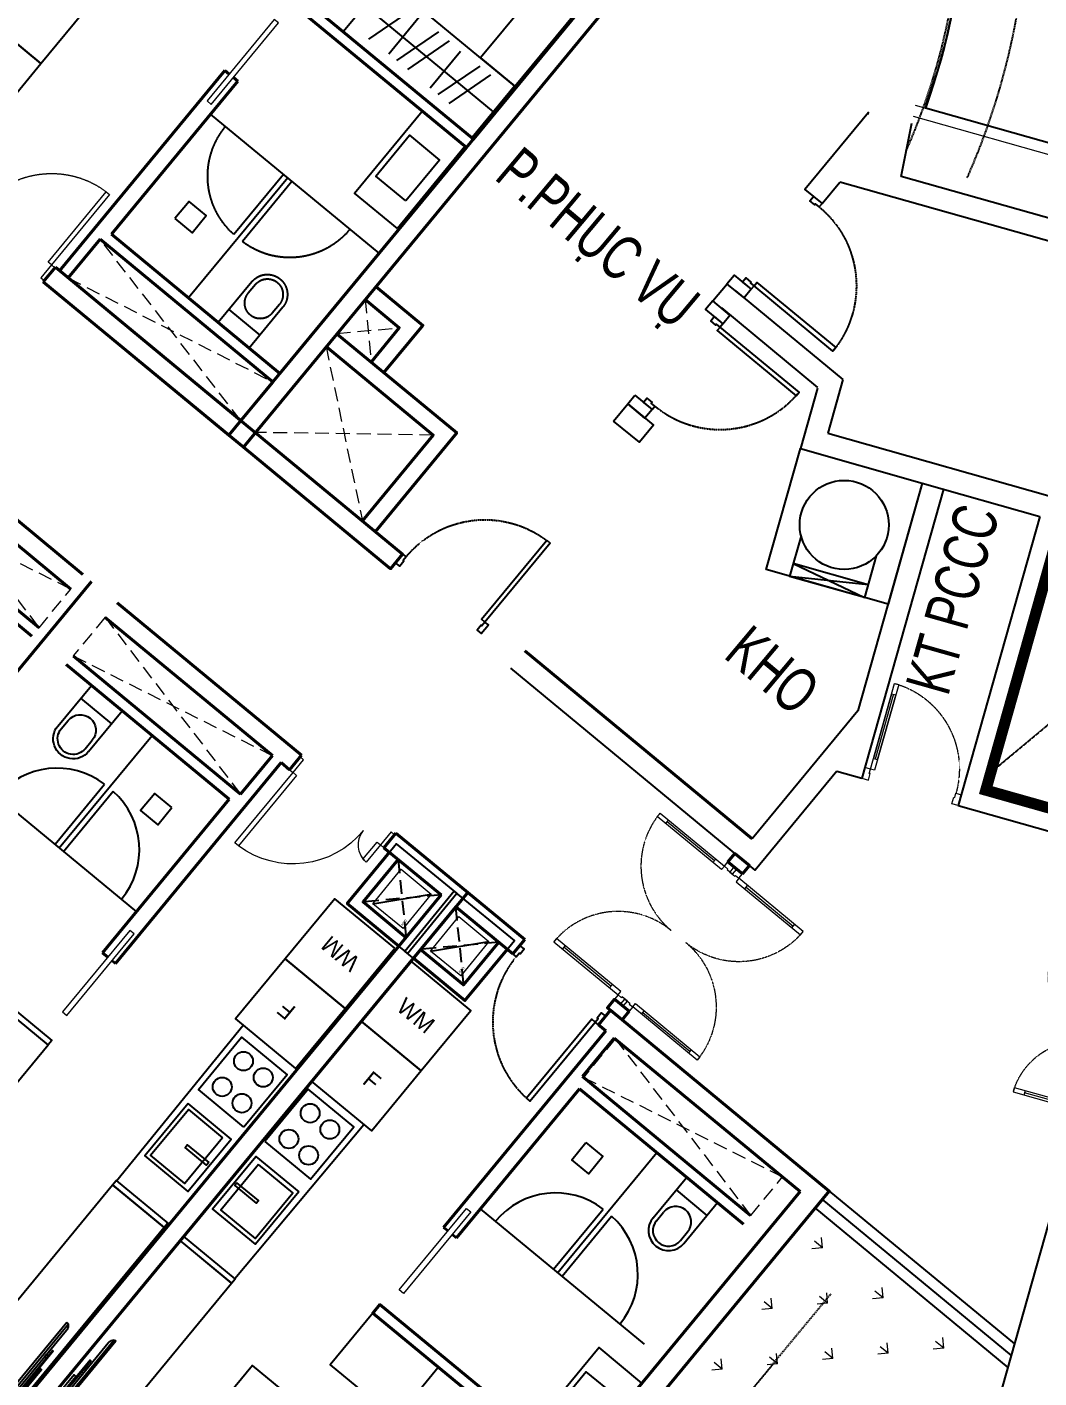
# Model space of a CAD drawing. Header units: millimetres. Extents: x -361654186 to 361255443, y -278569811 to 278836587.
# Drawn here: x -50518 to -41422, y 137303 to 149441 of the extents above; entities that cross this region are included whole.
import ezdxf
from ezdxf.enums import TextEntityAlignment as Align
from ezdxf.xclip import XClip

# ---------------------------------------------------------------- set-up
doc = ezdxf.new("R2010")
doc.units = ezdxf.units.MM
doc.header["$MEASUREMENT"] = 0
doc.header["$XCLIPFRAME"] = 0
doc.set_wipeout_variables(frame=1)
for name, pattern in [('HIDDEN', [0.375, 0.25, -0.125]), ('TYPICAL 2 +1 BEDROOM FRONT$0$DASHED2', [9.525, 6.35, -3.175]), ('Xref_NT1+NT2_MBDV Cot vach_220729$0$HIDDEN', [0.375, 0.25, -0.125]), ('Xref_NT1+NT2_MBDV Cot vach_220729$0$HIDDEN2', [0.1875, 0.125, -0.0625])]:
    doc.linetypes.add(name, pattern=pattern)
for name, color, linetype, lineweight in [('A-DOOR', 1, 'Continuous', 9), ('bo dat CXCL', 92, 'Continuous', 18), ('D-building block', 8, 'Continuous', 13), ('KT-lomo nuoc', 3, 'HIDDEN', 5), ('KT-Net cat', 1, 'Continuous', 40), ('KT-Net cua', 87, 'Continuous', 9), ('KT-Net thay', 7, 'Continuous', 15), ('SPE-MEP-HVAC', 140, 'Continuous', 0), ('SPE-MEP-M-WALL OPENING', 81, 'Continuous', 0), ('Xref_NT1+NT2_MBDV Cot vach_220729$0$CUA', 37, 'Continuous', 13)]:
    doc.layers.add(name, color=color, linetype=linetype, lineweight=lineweight)
for name, color, linetype in [('A-DRAIN', 8, 'Continuous'), ('A-FLOR-STRS', 1, 'Continuous'), ('A-FURNITURE', 251, 'Continuous'), ('A-GLAZ', 135, 'Continuous'), ('A-UNIT', 1, 'Continuous'), ('KT-Khuat', 9, 'HIDDEN'), ('KT-Text', 7, 'Continuous'), ('KT-Tuong', 1, 'Continuous'), ('MEP-M-DUCT-15', 6, 'Continuous'), ('MEP-M-DUCT-25', 7, 'Continuous'), ('SPE-MEP-General', 170, 'Continuous'), ('trục hút mùi', 21, 'Continuous'), ('TYPICAL 2 +1 BEDROOM FRONT$0$A-_DOOR----_E-', 32, 'Continuous'), ('x_07 Level 7$0$x-Col Lvl 5$0$A-ELEV-13FINE', 8, 'Continuous'), ('Xref_NT1+NT2_MBDV Cot vach_220729$0$A-FURNITURE', 253, 'Continuous'), ('Xref_NT1+NT2_MBDV Cot vach_220729$0$ccu12-Thay', 7, 'Continuous'), ('Xref_NT1+NT2_MBDV Cot vach_220729$0$KT-Text', 7, 'Continuous'), ('Xref_NT1+NT2_MBDV Cot vach_220729$0$KT-Tuong', 1, 'Continuous'), ('Xref_ST_MBDV Cot vach 30.7.2022$0$ST_MBDV Cot vach 220803$0$Xref_ST_MBDV Cot vach 30.7.2022$0$KT-Tuong', 1, 'Continuous')]:
    doc.layers.add(name, color=color, linetype=linetype)
doc.layers.add('DO DIEN TICH SAN', color=40, linetype='Continuous', plot=False)
doc.styles.add('220126_HDN_HBA typical plan$0$210902_YS plan 330pm ver13$0$01 Level 1$0$CENTURY GOTHIC', font='GOTHIC.TTF')
doc.styles.add('Arial', font='arial.ttf', dxfattribs={"width": 0.7})
doc.styles.get("Standard").update_dxf_attribs({"font": 'arial.ttf'})
doc.styles.add('Xref_NT1+NT2_MBDV Cot vach_220729$0$Arial', font='arial.ttf', dxfattribs={"width": 0.7})

# ---------------------------------------------------------------- blocks, each defined once
blk = doc.blocks.new('*U113')
for p, q in [((-1260, -100), (-1300, -100)), ((-1280, -100), (-1280, -525)), ((-90, -100), (-50, -100)), ((-70, -100), (-70, -525)), ((-1260, -525), (-1300, -525)), ((-90, -525), (-50, -525))]:
    blk.add_line(p, q)
for points in [[(-1350, 100), (-1290, 100), (-1290, 40), (-1300, 40), (-1300, 0), (-1350, 0)], [(-1300, 0), (-1260, 0), (-1260, -625), (-1300, -625)], [(-50, 0), (-90, 0), (-90, -625), (-50, -625)], [(0, 100), (-60, 100), (-60, 40), (-50, 40), (-50, 0), (0, 0)]]:
    blk.add_lwpolyline(points, close=True)
at = {"linetype": 'Xref_NT1+NT2_MBDV Cot vach_220729$0$HIDDEN2'}
for centre, start, end in [((-1300, 0), 270, 0), ((-50, 0), 180, 270)]:
    blk.add_arc(centre, 625, start, end, dxfattribs=at)
blk = doc.blocks.new('qweewe')
for p, q in [((-226618, -3043560, 0), (-226618, -3043200, 0)), ((-226143, -3043200, 0), (-226618, -3043200, 0)), ((-226468, -3043560, 0), (-226468, -3043200, 0)), ((-226143, -3043240, 0), (-226243, -3043240, 0)), ((-226143, -3043560, 0), (-226618, -3043560, 0)), ((-226143, -3043520, 0), (-226243, -3043520, 0))]:
    blk.add_line(p, q)
for centre, radius, start, end in [((-226143, -3043380, 0), 180, 270, 90), ((-226243, -3043380, 0), 140, 90, 270), ((-226143, -3043380, 0), 140, 270, 90)]:
    blk.add_arc(centre, radius, start, end)
blk = doc.blocks.new('weqwq333')
blk.add_wipeout([(790, 0), (790, 22), (747, 22), (747, 25), (747, 27), (996, 27), (996, 37), (931, 37), (931, 57), (1232, 57), (1250, 59), (1267, 64), (1278, 73), (1290, 82), (1290, 102), (-160, 102), (-160, 82), (-148, 73), (-137, 64), (-120, 59), (-102, 57), (199, 57), (199, 37), (134, 37), (134, 27), (383, 27), (383, 22), (340, 22), (340, 0)]).dxf.layer = 'A-DRAIN'
at = {"layer": 'A-DRAIN'}
for p, q in [((-160, 102), (-160, 82)), ((1290, 102), (-160, 102)), ((-160, 102), (-160, 82)), ((-160, 82), (1290, 82)), ((-137, 64), (-160, 82)), ((-102, 57), (1232, 57)), ((1267, 64), (1290, 82)), ((1290, 82), (1290, 102)), ((1290, 82), (1290, 102))]:
    blk.add_line(p, q, dxfattribs=at)
for points in [[(134, 37), (996, 37), (996, 27), (134, 27)], [(199, 57), (229, 57), (229, 37), (199, 37)], [(340, 22), (790, 22), (790, 0), (340, 0)], [(931, 57), (901, 57), (901, 37), (931, 37)]]:
    blk.add_lwpolyline(points, close=True, dxfattribs=at)
for centre, radius, start, end in [((-102, 157), 100, 249.444, 270), ((390, 25), 7.5, 160.5288, 199.4712), ((390, 25), 7.5, 340.5288, 19.4712), ((740, 25), 7.5, 160.5288, 199.4712), ((740, 25), 7.5, 340.5288, 19.4712), ((1232, 157), 100, 270, 290.556)]:
    blk.add_arc(centre, radius, start, end, dxfattribs=at)
blk = doc.blocks.new('*U132')
at = {"layer": 'TYPICAL 2 +1 BEDROOM FRONT$0$A-_DOOR----_E-'}
for points in [[(80, 920), (40, 920), (40, 0), (80, 0)], [(0, 0), (0, 0), (0, 0), (40, 0), (40, -42), (50, -42), (50, -100), (0, -100), (0, -100), (0, -100)], [(1000, 0), (1000, 0), (1000, 0), (960, 0), (960, -42), (950, -42), (950, -100), (1000, -100), (1000, -100), (1000, -100)]]:
    blk.add_lwpolyline(points, close=True, dxfattribs=at)
at = {"layer": 'TYPICAL 2 +1 BEDROOM FRONT$0$A-_DOOR----_E-', "color": 8, "linetype": 'TYPICAL 2 +1 BEDROOM FRONT$0$DASHED2', "ltscale": 0.1}
blk.add_arc((40, 0), 920, 0, 90, dxfattribs=at)
blk = doc.blocks.new('*U400')
at = {"layer": 'KT-lomo nuoc', "ltscale": 500}
for p, q in [((1242, 1504), (347, -287)), ((1589, 1217), (0, 0))]:
    blk.add_line(p, q, dxfattribs=at)
blk.add_lwpolyline([(1242, 1504), (1589, 1217), (347, -287), (0, 0)], close=True, dxfattribs=at)
blk = doc.blocks.new('Condo-Studio Corner')
at = {"layer": 'A-FURNITURE'}
for p, q in [((-1948, -3587, 0), (-789, -2202, 0)), ((953, -3533, 0), (1845, -2454, 0)), ((1732, -4177, 0), (259, -2960, 0)), ((915, -3501, 0), (1361, -2962, 0)), ((992, -3565, 0), (1438, -3025, 0)), ((-502, -4846, 0), (-120, -4383, 0))]:
    blk.add_line(p, q, dxfattribs=at)
for points in [[(-367, -735), (172, -1181), (-273, -1720), (-813, -1275)], [(-813, -1275), (-273, -1720), (-719, -2260), (-1259, -1814)], [(1709, -4525), (1325, -4207), (716, -4943), (1100, -5261)], [(1480, -4647), (1210, -4424), (908, -4790), (1177, -5013)]]:
    blk.add_lwpolyline(points, close=True, dxfattribs=at)
at = {"layer": 'A-FURNITURE', "ltscale": 5, "elevation": 0}
for points in [[(-1678, -2356), (-1269, -2694), (-880, -2223), (-1289, -1886)], [(-1375, -2808), (-1764, -3278), (-2149, -2960), (-1761, -2490)], [(-1735, -2561), (-2074, -2971), (-1766, -3226), (-1427, -2816)], [(-1930, -2726), (-1949, -2749), (-1756, -2908), (-1737, -2885)]]:
    blk.add_lwpolyline(points, close=True, dxfattribs=at)
at = {"layer": 'A-FURNITURE', "elevation": 0}
for points in [[(1206, -2363), (1360, -2491), (1233, -2645), (1079, -2518)], [(-1979, -3627), (-2441, -3245), (-4731, -6015), (-4268, -6397)], [(-1979, -3627), (-1947, -3588), (-2410, -3206), (-2442, -3245)], [(1035, -5338), (-709, -3897), (-1091, -4360), (653, -5800)]]:
    blk.add_lwpolyline(points, close=True, dxfattribs=at)
blk.add_lwpolyline([(-624, -5784), (-401, -5514), (-1789, -4367), (-3444, -6372), (-2056, -7518), (-1833, -7249)], dxfattribs=at)
at = {"layer": 'A-FURNITURE', "ltscale": 5}
for centre in [(-1272, -2101, 0), (-1095, -2247, 0), (-1463, -2332, 0), (-1286, -2479, 0)]:
    blk.add_circle(centre, 85, dxfattribs=at)
at = {"layer": 'A-FURNITURE'}
for centre, start, end in [((934, -3517, 0), 52.498, 140.4513), ((973, -3549, 0), 320.4513, 48.4046)]:
    blk.add_arc(centre, 700, start, end, dxfattribs=at)
at = {"layer": 'KT-Net cat'}
for p, q in [((144, -116, 0), (657, -539, 0)), ((36, -247, 0), (549, -670, 0)), ((1385, -1361, 0), (1320, -1307, 0)), ((-72, -3126, 0), (1385, -1361, 0)), ((1176, -1772, 0), (1462, -1425, 0)), ((3132, -2804, 0), (1462, -1425, 0)), ((2687, -3020, 0), (1176, -1772, 0)), ((44, -3221, 0), (1150, -1881, 0)), ((2623, -3097, 0), (1150, -1881, 0)), ((-1919, -8920, 0), (3132, -2804, 0)), ((-33, -3157, 0), (-72, -3126, 0)), ((44, -3221, 0), (5, -3189, 0))]:
    blk.add_line(p, q, dxfattribs=at)
at = {"layer": 'KT-Net cat', "elevation": 0}
for points in [[(549, -670), (657, -539)], [(-1782, -9067), (3394, -2800), (1428, -1176)], [(1320, -1307), (1428, -1176)]]:
    blk.add_lwpolyline(points, dxfattribs=at)
at = {"layer": 'KT-Net cat'}
blk.add_lwpolyline([(1037, -5338), (1101, -5261), (-645, -3820), (-709, -3897)], close=True, dxfattribs=at)
at = {"layer": 'KT-Net cua', "elevation": 0}
blk.add_lwpolyline([(133, -2956), (171, -2988), (-434, -3721), (-472, -3689)], close=True, dxfattribs=at)
at = {"layer": 'A-DOOR', "extrusion": (-5.78826e-07, 4.78016e-07, 1), "rotation": 140.4480118361655}
blk.add_blockref('*U132', (1320, -1307, 0), dxfattribs=at)
at = {"layer": 'A-FURNITURE', "rotation": 230.4513127404195}
blk.add_blockref('qweewe', (2204657, -2115353, 0), dxfattribs=at)
at = {"layer": 'KT-lomo nuoc', "linetype": 'HIDDEN', "xscale": -0.9999999999999999, "rotation": 10.89765347559021}
blk.add_blockref('*U400', (2974, -2673, 0), dxfattribs=at)
at = {"layer": 'A-FURNITURE', "char_height": 150, "width": 310.86, "attachment_point": 4, "rotation": 320.4504, "style": '220126_HDN_HBA typical plan$0$210902_YS plan 330pm ver13$0$01 Level 1$0$CENTURY GOTHIC'}
for s, insert in [('WM', (-459, -1110, 0)), ('F', (-764, -1769, 0))]:
    blk.add_mtext(s, dxfattribs=dict(at, insert=insert))
at = {"layer": 'A-FURNITURE', "xscale": -0.9450000000000002, "yscale": 0.9450000000000002, "zscale": 0.9450000000000001, "rotation": 230.4480917710433}
blk.add_blockref('weqwq333', (-3869, -5028, 0), dxfattribs=at)
at = {"layer": 'KT-Net cat'}
blk.add_line((36, -247, 0), (-6287, -7903, 0), dxfattribs=at)
blk = doc.blocks.new('*U106')
at = {"color": 0}
for points in [[(-1100, -150), (-1100, 0), (-1060, 0), (-1060, -150)], [(-40, -150), (-40, 0), (0, 0), (0, -150)], [(-1020, -150), (-1060, -150), (-1060, -351), (-1020, -351)], [(-40, -150), (-80, -150), (-80, -970), (-40, -970)]]:
    blk.add_lwpolyline(points, close=True, dxfattribs=at)
for centre, radius, start, end in [((-1061, -150), 201, 270.1539, 0.0507), ((-42, -152), 818, 179.8292, 267.3066)]:
    blk.add_arc(centre, radius, start, end, dxfattribs=at)
blk = doc.blocks.new('*U397')
at = {"layer": 'KT-lomo nuoc', "ltscale": 500}
for p, q in [((1242, 1504), (347, -287)), ((1589, 1217), (0, 0))]:
    blk.add_line(p, q, dxfattribs=at)
blk.add_lwpolyline([(1242, 1504), (1589, 1217), (347, -287), (0, 0)], close=True, dxfattribs=at)
blk = doc.blocks.new('sl-sss')
at = {"layer": 'A-FURNITURE', "extrusion": (-1.83489e-19, -7.50692e-07, 1)}
for p, q in [((19668, -1842, 0), (19670, -3792, 0)), ((19670, -2892, 0), (20980, -2892, 0)), ((19671, -2842, 0), (20371, -2842, 0)), ((19671, -2942, 0), (20371, -2942, 0)), ((17691, -5192, 0), (19495, -5182, 0))]:
    blk.add_line(p, q, dxfattribs=at)
at = {"layer": 'A-FURNITURE', "extrusion": (-1.83489e-19, -7.50692e-07, 1), "elevation": 0}
for points in [[(18241, -1795), (18241, -3943), (17641, -3943), (17641, -1795)], [(18242, -1793), (18292, -1793), (18292, -3943), (18242, -3943)], [(20594, -3442), (20594, -3242), (20394, -3242), (20394, -3442)], [(20195, -5792), (20195, -5092), (19495, -5092), (19495, -5792)], [(20895, -5792), (20895, -5092), (20195, -5092), (20195, -5792)], [(17641, -5190), (17641, -5790), (14048, -5792), (14048, -5192)], [(17641, -5190), (17691, -5190), (17691, -5791), (17641, -5791)]]:
    blk.add_lwpolyline(points, close=True, dxfattribs=at)
at = {"layer": 'A-FURNITURE', "ltscale": 5, "extrusion": (-1.83489e-19, -7.50692e-07, 1), "elevation": 0}
for points in [[(18636, -5248), (18026, -5248), (18026, -5748), (18636, -5748)], [(18597, -5683), (18065, -5683), (18065, -5283), (18597, -5283)], [(18792, -5769), (18792, -5239), (19402, -5239), (19402, -5769)], [(18346, -5728), (18316, -5728), (18316, -5478), (18346, -5478)]]:
    blk.add_lwpolyline(points, close=True, dxfattribs=at)
at = {"layer": 'A-FURNITURE', "ltscale": 5, "extrusion": (-1.83489e-19, -7.50692e-07, 1)}
for centre in [(18947, -5389, 0), (19247, -5389, 0), (18947, -5619, 0), (19247, -5619, 0)]:
    blk.add_circle(centre, 85, dxfattribs=at)
at = {"layer": 'A-FURNITURE', "extrusion": (-1.83489e-19, -7.50692e-07, 1)}
for centre, start, end in [((19671, -2867, 0), 2.0447, 89.998), ((19671, -2917, 0), 269.998, 357.9513)]:
    blk.add_arc(centre, 700, start, end, dxfattribs=at)
at = {"layer": 'KT-Net cat', "extrusion": (-1.83489e-19, -7.50692e-07, 1)}
for p, q in [((20980, -1892, 0), (20980, -3791, 0)), ((21080, -1892, 0), (21080, -3841, 0)), ((21530, -1892, 0), (21530, -3841, 0)), ((21700, -1892, 0), (21700, -4041, 0)), ((19191, -3792, 0), (20980, -3791, 0)), ((19191, -3854, 0), (19191, -3792, 0)), ((21530, -3841, 0), (21080, -3841, 0)), ((19191, -3942, 0), (19191, -3904, 0)), ((21530, -3941, 0), (19191, -3942, 0)), ((21530, -3941, 0), (21530, -4041, 0)), ((21530, -5141, 0), (21530, -5807, 0)), ((21700, -5141, 0), (21700, -5977, 0)), ((21530, -5807, 0), (11598, -5807, 0)), ((21700, -5977, 0), (11598, -5977, 0))]:
    blk.add_line(p, q, dxfattribs=at)
at = {"layer": 'KT-Net cat', "extrusion": (-1.83489e-19, -7.50692e-07, 1), "elevation": 0}
for points in [[(21530, -4041), (21700, -4041)], [(21530, -5141), (21700, -5141)]]:
    blk.add_lwpolyline(points, dxfattribs=at)
at = {"layer": 'KT-Net cua', "extrusion": (-1.83489e-19, -7.50692e-07, 1), "elevation": 0}
blk.add_lwpolyline([(19503, -3904), (19503, -3854), (18553, -3854), (18553, -3904)], close=True, dxfattribs=at)
at = {"layer": 'A-FURNITURE', "extrusion": (1.05861e-19, 7.50692e-07, -1), "zscale": -1.000000000000001, "rotation": 0.001968681574985721}
blk.add_blockref('qweewe', (205533, 3041023, 0), dxfattribs=at)
at = {"layer": 'KT-lomo nuoc', "linetype": 'HIDDEN', "extrusion": (4.34134e-13, 7.50692e-07, -1), "zscale": -1, "rotation": 39.55117326159149}
blk.add_blockref('*U397', (-21530, -3841, 0), dxfattribs=at)
at = {"layer": 'KT-Net cua', "extrusion": (1.05712e-19, 7.50692e-07, -1), "zscale": -1.000000000000001, "rotation": 90.00100690677984}
blk.add_blockref('*U106', (-21680, -4041, 0), dxfattribs=at)
at = {"layer": 'A-FURNITURE', "extrusion": (-1.05928e-19, -7.50692e-07, 1), "char_height": 150, "width": 310.86, "attachment_point": 4, "text_direction": (1.8e-05, 1, 1e-06), "style": '220126_HDN_HBA typical plan$0$210902_YS plan 330pm ver13$0$01 Level 1$0$CENTURY GOTHIC'}
for s, insert in [('WM', (20547, -5624, 0)), ('F', (19845, -5457, 0))]:
    blk.add_mtext(s, dxfattribs=dict(at, insert=insert))
at = {"layer": 'A-FURNITURE', "extrusion": (-1.05722e-19, -7.50692e-07, 1), "xscale": 0.945, "yscale": 0.945, "zscale": 0.945, "rotation": 0.00125228780101244}
blk.add_blockref('weqwq333', (15207, -5756, 0), dxfattribs=at)
blk = doc.blocks.new('*U89')
at = {"color": 0}
blk.add_lwpolyline([(0, 0), (400, 0), (400, 350), (0, 350)], close=True, dxfattribs=at)
at = {"layer": 'MEP-M-DUCT-15'}
for points in [[(50, 50), (50, 300), (150, 200), (50, 50)], [(350, 300), (50, 300), (150, 200), (350, 300)]]:
    blk.add_solid(points, dxfattribs=at)
at = {"layer": 'MEP-M-DUCT-25'}
blk.add_line((0, 0), (400, 350), dxfattribs=at)
blk = doc.blocks.new('A$C3AE13516')
at = {"layer": 'SPE-MEP-General'}
for points in [[(-100, -600), (600, -600), (600, 100), (-100, 100)], [(0, -500), (500, -500), (500, 0), (0, 0)]]:
    blk.add_lwpolyline(points, close=True, dxfattribs=at)
at = {"layer": 'SPE-MEP-M-WALL OPENING', "color": 1, "xscale": -1, "rotation": 179.9895041423619}
blk.add_blockref('*U89', (50, -77), dxfattribs=at)
at = {"layer": 'SPE-MEP-M-WALL OPENING', "color": 1, "insert": (65, -411, 0), "char_height": 21.8, "attachment_point": 7, "rotation": 359.979}
blk.add_mtext_dynamic_manual_height_columns('KED', width=18.1, gutter_width=108867, heights=[0], dxfattribs=at)
blk = doc.blocks.new('shaft-1')
at = {"layer": 'SPE-MEP-HVAC', "color": 1, "extrusion": (4.65157e-07, -2.26681e-15, 1), "rotation": 0.2150540521202158}
for p in [(-83974, -5309, 0), (-83972, -5979, 0)]:
    blk.add_blockref('A$C3AE13516', p, dxfattribs=at)
blk = doc.blocks.new('*U394')
at = {"layer": 'KT-lomo nuoc', "ltscale": 500}
for p, q in [((1248, 1512), (347, -287)), ((1595, 1225), (0, 0))]:
    blk.add_line(p, q, dxfattribs=at)
blk.add_lwpolyline([(1248, 1512), (1595, 1225), (347, -287), (0, 0)], close=True, dxfattribs=at)
blk = doc.blocks.new('sl-ss')
at = {"layer": 'KT-Net cat', "extrusion": (-1.83489e-19, -7.50692e-07, 1)}
for p, q in [((21530, -1492, 0), (21530, 569, 0)), ((21700, -1492, 0), (21700, 569, 0)), ((20980, -1492, 0), (20980, 419, 0)), ((21080, -1492, 0), (21080, 469, 0))]:
    blk.add_line(p, q, dxfattribs=at)
at = {"layer": 'KT-Net cat', "extrusion": (-1.83489e-19, -7.50692e-07, 1), "elevation": 0}
blk.add_lwpolyline([(11600, -1591), (21700, -1591)], dxfattribs=at)
at = {"layer": 'KT-lomo nuoc', "linetype": 'HIDDEN', "extrusion": (4.34134e-13, 7.50692e-07, -1), "zscale": -1, "rotation": 39.55117326159149}
blk.add_blockref('*U394', (-21530, -1492, 0), dxfattribs=at)
blk = doc.blocks.new('*U360')
at = {"layer": 'KT-lomo nuoc', "ltscale": 500}
for p, q in [((287, 347), (1550, -1280)), ((1836, -933), (0, 0))]:
    blk.add_line(p, q, dxfattribs=at)
blk.add_lwpolyline([(287, 347), (1836, -933), (1550, -1280), (0, 0)], close=True, dxfattribs=at)
blk = doc.blocks.new('Condo-Studio')
at = {"layer": 'A-FURNITURE'}
for p, q in [((3150, -2124, 0), (3150, -724, 0)), ((3100, -2123, 0), (3100, -1423, 0)), ((3200, -2123, 0), (3200, -1423, 0)), ((4215, -2126, 0), (2250, -2124, 0)), ((2699, -4057, 0), (2699, -3456, 0)), ((2919, -3549, 0), (3045, -3986, 0)), ((3140, -3562, 0), (3140, -3991, 0)), ((3235, -3562, 0), (3361, -3999, 0)), ((3361, -3562, 0), (3486, -3999, 0)), ((3622, -3562, 0), (3622, -3991, 0)), ((3717, -3562, 0), (3843, -3999, 0)), ((3843, -3562, 0), (3968, -3999, 0)), ((2699, -3756, 0), (4197, -3757, 0)), ((2699, -3757, 0), (3101, -3757, 0))]:
    blk.add_line(p, q, dxfattribs=at)
at = {"layer": 'A-FURNITURE', "elevation": 0}
for points in [[(185, -802), (785, -802), (785, -1502), (185, -1502)], [(2600, -1196), (2800, -1196), (2800, -1396), (2600, -1396)], [(185, -1502), (785, -1502), (785, -2202), (185, -2202)], [(4197, -3457), (2099, -3457), (2099, -4057), (4197, -4057)], [(4199, -5007), (3799, -5007), (3799, -4057), (4199, -4057)]]:
    blk.add_lwpolyline(points, close=True, dxfattribs=at)
at = {"layer": 'A-FURNITURE'}
for points in [[(4200, -2401), (3701, -2400), (3699, -3356), (4198, -3356)], [(4100, -2641), (3750, -2640), (3750, -3115), (4100, -3116)]]:
    blk.add_lwpolyline(points, close=True, dxfattribs=at)
for centre, start, end in [((3125, -2123, 0), 92.0477, 180.001), ((3175, -2123, 0), 0.001, 87.9542)]:
    blk.add_arc(centre, 700, start, end, dxfattribs=at)
at = {"layer": 'KT-Net cat'}
for p, q in [((2051, -4, 0), (2051, -174, 0)), ((2051, -4, 0), (4300, -4, 0)), ((2051, -174, 0), (4300, -174, 0)), ((2101, -174, 0), (2100, -2507, 0)), ((2201, -624, 0), (2201, -174, 0)), ((4215, -174, 0), (4215, -624, 0)), ((2201, -624, 0), (4300, -624, 0)), ((2250, -2507, 0), (2251, -724, 0)), ((2251, -724, 0), (4215, -724, 0)), ((4215, -724, 0), (4215, -3356, 0)), ((2100, -2507, 0), (2150, -2507, 0)), ((2200, -2507, 0), (2250, -2507, 0)), ((4215, -3456, 0), (4215, -10104, 0))]:
    blk.add_line(p, q, dxfattribs=at)
blk.add_lwpolyline([(4215, -3356), (2099, -3356), (2099, -3456), (4215, -3456)], dxfattribs=at)
at = {"layer": 'KT-Net cua', "elevation": 0}
blk.add_lwpolyline([(2150, -2195), (2200, -2195), (2200, -3145), (2150, -3145)], close=True, dxfattribs=at)
at = {"layer": 'A-FURNITURE', "rotation": 270.000961774795}
blk.add_blockref('qweewe', (3047060, -227291, 0), dxfattribs=at)
at = {"layer": 'KT-lomo nuoc', "linetype": 'HIDDEN', "rotation": 39.55074632432717}
blk.add_blockref('*U360', (2201, -624, 0), dxfattribs=at)
at = {"layer": 'KT-Net cua'}
blk.add_blockref('*U106', (2051, -19, 0), dxfattribs=at)
blk = doc.blocks.new('linen')
at = {"layer": 'x_07 Level 7$0$x-Col Lvl 5$0$A-ELEV-13FINE'}
for p, q in [((187777, 255538), (188184, 256105)), ((188282, 256035), (187777, 255538)), ((187874, 255468), (188184, 256105)), ((187874, 255468), (188282, 256035)), ((188491, 255884), (188184, 256105)), ((188092, 255311), (187777, 255538))]:
    blk.add_line(p, q, dxfattribs=at)
blk.add_circle((188452, 255486), 400, dxfattribs=at)
blk = doc.blocks.new('*U221')
at = {"layer": 'TYPICAL 2 +1 BEDROOM FRONT$0$A-_DOOR----_E-'}
for points in [[(80, 920), (40, 920), (40, 0), (80, 0)], [(0, 0), (0, 0), (0, 0), (40, 0), (40, -42), (50, -42), (50, -100), (0, -100), (0, -100), (0, -100)], [(1000, 0), (1000, 0), (1000, 0), (960, 0), (960, -42), (950, -42), (950, -100), (1000, -100), (1000, -100), (1000, -100)]]:
    blk.add_lwpolyline(points, close=True, dxfattribs=at)
at = {"layer": 'TYPICAL 2 +1 BEDROOM FRONT$0$A-_DOOR----_E-', "color": 8, "linetype": 'TYPICAL 2 +1 BEDROOM FRONT$0$DASHED2', "ltscale": 0.1}
blk.add_arc((40, 0), 920, 0, 90, dxfattribs=at)
blk = doc.blocks.new('*U231')
blk.add_line((-70, 100), (-70, 700))
for points in [[(-50, 0), (-50, 800), (-90, 800), (-90, 0)], [(-50, 100), (-90, 100), (-90, 700), (-50, 700)], [(-900, -100), (-840, -100), (-840, -40), (-850, -40), (-850, 0), (-900, 0)], [(0, -100), (-60, -100), (-60, -40), (-50, -40), (-50, 0), (0, 0)]]:
    blk.add_lwpolyline(points, close=True)
at = {"linetype": 'Xref_NT1+NT2_MBDV Cot vach_220729$0$HIDDEN'}
blk.add_arc((-50, 0), 800, 90, 180, dxfattribs=at)
blk = doc.blocks.new('PCCCCC')
at = {"layer": 'A-FLOR-STRS', "extrusion": (1.96758e-07, 6.49992e-07, 1), "elevation": 0}
blk.add_lwpolyline([(-39163, -46882), (-38067, -47192), (-38375, -48280), (-39471, -47970)], close=True, dxfattribs=at)
at = {"layer": 'bo dat CXCL'}
for p, q in [((-38130, -43797, 0), (-34393, -44853, 0)), ((-38149, -43895, 0), (-34420, -44949, 0))]:
    blk.add_line(p, q, dxfattribs=at)
at = {"layer": 'D-building block', "color": 2, "const_width": 100, "elevation": 0}
blk.add_lwpolyline([(-37496, -49951), (-35956, -50386), (-35276, -47980), (-36816, -47545)], close=True, dxfattribs=at)
at = {"layer": 'KT-Khuat', "ltscale": 5}
blk.add_line((-37451, -49792, 0), (-35276, -47980, 0), dxfattribs=at)
at = {"layer": 'KT-Net cat'}
blk.add_line((-41639, -48700, 0), (-39595, -50388, 0), dxfattribs=at)
at = {"layer": 'KT-Net cat', "elevation": 0}
for points in [[(-42977, -45428), (-42556, -45776), (-42907, -46200)], [(-43073, -45544), (-42768, -45796), (-43022, -46105)], [(-43327, -45853), (-42251, -46741), (-42983, -47628)], [(-43423, -45968), (-42462, -46761), (-43099, -47532)], [(-44063, -46737), (-42738, -47831), (-42846, -47962), (-44168, -46870)]]:
    blk.add_lwpolyline(points, dxfattribs=at)
at = {"layer": 'KT-Tuong'}
blk.add_line((-36816, -47545, 0), (-37496, -49951, 0), dxfattribs=at)
at = {"layer": 'KT-Tuong', "elevation": 0}
for points in [[(-38067, -47192), (-38646, -49238), (-39596, -50389)], [(-37875, -47246), (-38609, -49844)], [(-37009, -47491), (-37744, -50089)], [(-38834, -49781), (-39568, -50669), (-41766, -48854)], [(-39724, -50544), (-39724, -50544)]]:
    blk.add_lwpolyline(points, dxfattribs=at)
at = {"layer": 'Xref_NT1+NT2_MBDV Cot vach_220729$0$KT-Tuong'}
for p, q in [((-38258, -44436, 0), (-38162, -43959, 0)), ((-34624, -45671, 0), (-38809, -44488, 0)), ((-34569, -45479, 0), (-38258, -44436, 0)), ((-39950, -45555), (-39822, -45401)), ((-39745, -45465), (-38780, -46262)), ((-39873, -45619), (-39008, -46333)), ((-39010, -46338, 0), (-39163, -46882)), ((-38780, -46262), (-38917, -46744, 0)), ((-38917, -46744, 0), (-35222, -47788, 0)), ((-38067, -47192, 0), (-37009, -47491, 0))]:
    blk.add_line(p, q, dxfattribs=at)
at = {"layer": 'Xref_NT1+NT2_MBDV Cot vach_220729$0$KT-Tuong', "elevation": 0}
blk.add_lwpolyline([(-38554, -43880), (-38551, -43861), (-39122, -44553), (-38968, -44680), (-38809, -44488)], dxfattribs=at)
for points in [[(-39823, -45401), (-39759, -45324), (-39605, -45451), (-39668, -45528)], [(-39950, -45555), (-40014, -45632), (-39859, -45760), (-39796, -45682)], [(-40841, -46635), (-40714, -46481), (-40483, -46672), (-40610, -46826)], [(-40650, -46403), (-40496, -46531), (-40560, -46608), (-40714, -46481)]]:
    blk.add_lwpolyline(points, close=True, dxfattribs=at)
at = {"layer": 'Xref_ST_MBDV Cot vach 30.7.2022$0$ST_MBDV Cot vach 220803$0$Xref_ST_MBDV Cot vach 30.7.2022$0$KT-Tuong'}
for p, q in [((-38834, -49781, 0), (-38609, -49844, 0)), ((-37496, -49951, 0), (-35956, -50386, 0)), ((-37496, -49951, 0), (-35956, -50386, 0)), ((-37744, -50089, 0), (-36010, -50579, 0))]:
    blk.add_line(p, q, dxfattribs=at)
at = {"extrusion": (1.78987e-07, 6.55108e-07, 1), "rotation": 109.9611265456542}
blk.add_blockref('linen', (265703, -137480, 0), dxfattribs=at)
at = {"layer": 'KT-Net cua'}
for p, xscale, rotation in [((-39605, -45451), -0.9999999999999992, 230.4314592847375), ((-41967, -48467), -0.9999999999999997, 320.4661600781523)]:
    blk.add_blockref('*U221', p, dxfattribs=dict(at, xscale=xscale, rotation=rotation))
at = {"layer": 'KT-Net cua', "rotation": 230.466160078156}
blk.add_blockref('*U221', (-39859, -45760), dxfattribs=at)
at = {"layer": 'Xref_NT1+NT2_MBDV Cot vach_220729$0$CUA', "xscale": -1, "rotation": 344.2212083034433}
blk.add_blockref('*U231', (-38582, -49748), dxfattribs=at)
at = {"layer": 'Xref_NT1+NT2_MBDV Cot vach_220729$0$KT-Text', "extrusion": (-2.27976e-08, -7.84266e-08, 1), "style": 'Xref_NT1+NT2_MBDV Cot vach_220729$0$Arial', "width": 0.7}
blk.add_text('KT PCCC', height=400, rotation=74.2212, dxfattribs=at).set_placement((-37603, -48290, 0), align=Align.CENTER)
blk = doc.blocks.new('*U251')
for p, q in [((-1510, -100), (-1550, -100)), ((-1530, -100), (-1530, -650)), ((-90, -100), (-50, -100)), ((-70, -100), (-70, -650)), ((-1510, -650), (-1550, -650)), ((-90, -650), (-50, -650))]:
    blk.add_line(p, q)
for points in [[(-1600, 100), (-1540, 100), (-1540, 40), (-1550, 40), (-1550, 0), (-1600, 0)], [(-1550, 0), (-1510, 0), (-1510, -750), (-1550, -750)], [(-50, 0), (-90, 0), (-90, -750), (-50, -750)], [(0, 100), (-60, 100), (-60, 40), (-50, 40), (-50, 0), (0, 0)]]:
    blk.add_lwpolyline(points, close=True)
at = {"linetype": 'Xref_NT1+NT2_MBDV Cot vach_220729$0$HIDDEN2'}
for centre, start, end in [((-1550, 0), 270, 0), ((-50, 0), 180, 270)]:
    blk.add_arc(centre, 750, start, end, dxfattribs=at)
blk = doc.blocks.new('*U250')
for p, q in [((-1510, -100), (-1550, -100)), ((-1530, -100), (-1530, -650)), ((-90, -100), (-50, -100)), ((-70, -100), (-70, -650)), ((-1510, -650), (-1550, -650)), ((-90, -650), (-50, -650))]:
    blk.add_line(p, q)
for points in [[(-1600, 100), (-1540, 100), (-1540, 40), (-1550, 40), (-1550, 0), (-1600, 0)], [(-1550, 0), (-1510, 0), (-1510, -750), (-1550, -750)], [(-50, 0), (-90, 0), (-90, -750), (-50, -750)], [(0, 100), (-60, 100), (-60, 40), (-50, 40), (-50, 0), (0, 0)]]:
    blk.add_lwpolyline(points, close=True)
at = {"linetype": 'Xref_NT1+NT2_MBDV Cot vach_220729$0$HIDDEN2'}
for centre, start, end in [((-1550, 0), 270, 0), ((-50, 0), 180, 270)]:
    blk.add_arc(centre, 750, start, end, dxfattribs=at)
blk = doc.blocks.new('*U298')
at = {"linetype": 'HIDDEN', "ltscale": 500}
for p, q in [((915, 403), (504, -1144)), ((1419, -741), (0, 0))]:
    blk.add_line(p, q, dxfattribs=at)
blk.add_lwpolyline([(915, 403), (1419, -741), (504, -1144), (0, 0)], close=True, dxfattribs=at)
blk = doc.blocks.new('*U312')
at = {"layer": 'KT-lomo nuoc', "ltscale": 500}
for p, q in [((255, 308), (308, -255)), ((563, 54), (0, 0))]:
    blk.add_line(p, q, dxfattribs=at)
blk.add_lwpolyline([(255, 308), (563, 54), (308, -255), (0, 0)], close=True, dxfattribs=at)
blk = doc.blocks.new('trucktnuoctang36')
at = {"layer": 'KT-lomo nuoc', "linetype": 'HIDDEN', "xscale": -0.9999999999999997, "rotation": 10.8976534755902}
blk.add_blockref('*U312', (23999, 5864, 0), dxfattribs=at)
at = {"layer": 'SPE-MEP-HVAC', "linetype": 'HIDDEN', "ltscale": 1000, "xscale": -1, "rotation": 254.2212213649985}
blk.add_blockref('*U298', (23667, 4127, 0), dxfattribs=at)
blk = doc.blocks.new('*U374')
at = {"linetype": 'HIDDEN', "ltscale": 500}
for p, q in [((454, 200), (202, -458)), ((656, -258), (0, 0))]:
    blk.add_line(p, q, dxfattribs=at)
blk.add_lwpolyline([(454, 200), (656, -258), (202, -458), (0, 0)], close=True, dxfattribs=at)
blk = doc.blocks.new('*U375')
at = {"linetype": 'HIDDEN', "ltscale": 500}
for p, q in [((454, 200), (202, -458)), ((656, -258), (0, 0))]:
    blk.add_line(p, q, dxfattribs=at)
blk.add_lwpolyline([(454, 200), (656, -258), (202, -458), (0, 0)], close=True, dxfattribs=at)
blk = doc.blocks.new('A$Cc3a6237a')
at = {"layer": 'KT-Net cat', "elevation": 0}
for points in [[(-7443, -9507), (-7823, -9967), (-7360, -10349)], [(-7366, -9571), (-7682, -9953), (-7296, -10272)], [(-7165, -10380), (-6780, -10698), (-6464, -10316)], [(-7229, -10457), (-6766, -10839), (-6387, -10379)]]:
    blk.add_lwpolyline(points, dxfattribs=at)
at = {"layer": 'trục hút mùi', "linetype": 'HIDDEN', "ltscale": 1000, "xscale": -1, "rotation": 254.2212213649985}
for name, p in [('*U374', (-7296, -10272, 0)), ('*U375', (-6780, -10698, 0))]:
    blk.add_blockref(name, p, dxfattribs=at)

msp = doc.modelspace()

# ---------------------------------------------------------------- linework, layer by layer
at = {"layer": 'DO DIEN TICH SAN', "elevation": 0}
msp.add_lwpolyline([(-24665.4, 196587.5), (-37811.7, 150070.4, 0.1897824), (-37800.1, 149955.1, -0.1612937), (-37594, 149364.5), (-38123, 147492.5), (-42442.7, 148713.1)], format="xyb", dxfattribs=at)
at = {"layer": 'KT-Net cat', "elevation": 0}
msp.add_lwpolyline([(-48571.7, 145665.4), (-48702.8, 145773.6), (-42773, 152953.6), (-42698.3, 152777)], close=True, dxfattribs=at)
at = {"layer": 'KT-Net cat', "extrusion": (-3.46599e-06, -1.74103e-06, 1), "elevation": -0.1}
msp.add_lwpolyline([(-44086.4, 141831.4), (-44217.5, 141939.6), (-44155.3, 142014.9), (-44024.2, 141906.7)], close=True, dxfattribs=at)
at = {"layer": 'Xref_NT1+NT2_MBDV Cot vach_220729$0$ccu12-Thay', "elevation": 0}
msp.add_lwpolyline([(-38809, 147637.4), (-38809, 147637.4), (-39635.1, 144713.9), (-42127.3, 135894.3), (-40780.1, 135513.6), (-43078.8, 127378.6, 0.5291999), (-38872.1, 122309.1), (-26563.6, 123475.9, 0.3082121), (-23100, 126370.7)], format="xyb", dxfattribs=at)

# ---------------------------------------------------------------- block references
at = {"layer": 'A-UNIT'}
msp.add_blockref('Condo-Studio Corner', (-46700.6, 141782.4, 0), dxfattribs=at)
at = {"layer": 'Xref_NT1+NT2_MBDV Cot vach_220729$0$CUA', "xscale": -1, "rotation": 254.2212083034433}
msp.add_blockref('*U113', (-40697.7, 140953.7, 0), dxfattribs=at)

# ---------------------------------------------------------------- texts
at = {"layer": 'KT-Text', "extrusion": (-2.60739e-08, 7.73991e-08, 1), "style": 'Arial', "width": 0.7}
msp.add_text('KHO', height=400, rotation=320, dxfattribs=at).set_placement((-43943, 143509.5, 0), align=Align.CENTER)

# ---------------------------------------------------------------- next in the draw order: hatches: boundary and pattern name
at = {"layer": 'bo dat CXCL'}
h = msp.add_hatch(dxfattribs=at)
h.set_pattern_fill('GRASS', color=256, scale=500)
h.set_pattern_definition([(140.449, (-50787.6, 137262.1), (-497.741, -47.478), [93.75, -613.357]), (95.449, (-50787.6, 137262.1), (-497.74, -47.478), [93.75, -406.25]), (185.449, (-50787.6, 137262.1), (47.478, -497.74), [93.75, -406.25])])
h.paths.add_polyline_path([(-44450.7, 136654.7), (-45086.9, 136834.5), (-44976.5, 136968.1), (-44922, 137034.1), (-44535, 137502.7), (-43437.6, 138831.6), (-41702.3, 137398.5), (-41772.6, 137149.5), (-41843.4, 136899), (-42100.1, 135990.5), (-43862.1, 136488.4)])

# ---------------------------------------------------------------- next in the draw order: linework, layer by layer
at = {"layer": 'A-FLOR-STRS', "extrusion": (2.45458e-08, -3.07892e-08, 1)}
for p, q in [((-43310.2, 138985.8, 0), (-41642.8, 137608.8, 0)), ((-43373.9, 138908.7, 0), (-41672.6, 137503.6, 0)), ((-43437.6, 138831.6, 0), (-41702.3, 137398.5, 0))]:
    msp.add_line(p, q, dxfattribs=at)
at = {"layer": 'KT-Net cat', "extrusion": (-3.46599e-06, -1.74103e-06, 1), "elevation": -0.1}
msp.add_lwpolyline([(-45105.3, 140597.8), (-45236.4, 140706), (-45300.1, 140628.9), (-45169, 140520.7)], close=True, dxfattribs=at)
at = {"layer": 'Xref_NT1+NT2_MBDV Cot vach_220729$0$A-FURNITURE', "elevation": 0}
msp.add_lwpolyline([(-43437.6, 138831.6), (-41702.3, 137398.5)], dxfattribs=at)

# ---------------------------------------------------------------- next in the draw order: block references
at = {"layer": 'A-FLOR-STRS', "extrusion": (-5.78826e-07, 4.78016e-07, 1), "rotation": 50.44882673718962}
msp.add_blockref('sl-sss', (-64982.9, 128740.4, 0.1), dxfattribs=at)
at = {"layer": 'Xref_NT1+NT2_MBDV Cot vach_220729$0$CUA', "rotation": 230.4488274521679}
msp.add_blockref('*U250', (-45236.4, 140706, 0), dxfattribs=at)
at = {"layer": 'Xref_NT1+NT2_MBDV Cot vach_220729$0$CUA', "xscale": -1, "rotation": 50.44882745221815}
msp.add_blockref('*U251', (-45105.3, 140597.8, 0), dxfattribs=at)

# ---------------------------------------------------------------- next in the draw order: block references
at = {"layer": 'A-FLOR-STRS', "extrusion": (-5.78826e-07, 4.78016e-07, 1), "rotation": 50.4488267371896}
msp.add_blockref('shaft-1', (1879.1, 209703.2, 0.1), dxfattribs=at)

# ---------------------------------------------------------------- next in the draw order: block references
at = {"layer": 'A-FLOR-STRS', "extrusion": (-5.78826e-07, 4.78016e-07, 1), "rotation": 50.44882673718962}
msp.add_blockref('sl-ss', (-64982.9, 128740.4, 0.1), dxfattribs=at)

# ---------------------------------------------------------------- next in the draw order: block references
at = {"layer": 'A-UNIT'}
ref = msp.add_blockref('Condo-Studio', (-51955.1, 148454.3, 0), dxfattribs=dict(at, xscale=-1, rotation=140.4483997994664))
XClip(ref).set_block_clipping_path([(4214.7315411381, 416.9753598701), (4250.5314052925, -9297.2874454036), (3160.2974679302, -9713.3366449457), (2186.7718012203, -9882.9112150874), (99.3614254128, -9902.4907730352), (99.915931398, 573.8415640257)])

# ---------------------------------------------------------------- next in the draw order: linework, layer by layer
at = {"layer": 'A-GLAZ', "elevation": 0}
msp.add_lwpolyline([(-45509.8, 156235.7), (-44194.7, 155150.5, -0.317505), (-42443.2, 148713.2, -0.317505)], format="xyb", dxfattribs=at)
at = {"layer": 'DO DIEN TICH SAN', "elevation": 0}
msp.add_lwpolyline([(-42442.7, 148713.1, 0.3175844), (-44194.7, 155150.5), (-58477.4, 166945.6, 0.2782647)], format="xyb", dxfattribs=at)
at = {"layer": 'KT-Net cat'}
for p, q in [((-48463.4, 145796.5, 0), (-50259.8, 147280, 0)), ((-48571.7, 145665.4, 0), (-50368.1, 147148.9, 0))]:
    msp.add_line(p, q, dxfattribs=at)
at = {"layer": 'Xref_NT1+NT2_MBDV Cot vach_220729$0$ccu12-Thay', "linetype": 'HIDDEN', "ltscale": 25, "elevation": 0}
for points in [[(-42066.5, 148086.3, 0.3330783), (-43810.4, 155611.2), (-58079.7, 167395.3, 0.2778331), (-63883.5, 168657.8, 0.0637996), (-66301.1, 167361.3, 0.0539039), (-68168.9, 165713), (-70632.4, 162743.5), (-96080.5, 131937.2, 0.0725017), (-97014.3, 129992.5, 0.0502925), (-99771.4, 117610.4, 0.0222997), (-100183, 112131.7, 0.4964024), (-93671.6, 107886), (-85028.7, 111170.7, 0.0812642), (-81115.4, 113615.6), (-74534.5, 121584.4), (-72369.5, 124206), (-60400.1, 138704.9, -0.4142136), (-59838.6, 138758.4), (-51662.7, 132006.5, 0.4147016), (-47998.2, 132359.2), (-43291, 138059.1)], [(-42615.5, 148328.4, 0.3329429), (-44194.7, 155150.5), (-58477.4, 166945.6, 0.2782647), (-63680, 168093.3, 0.0635543), (-65953.7, 166872.1, 0.0536127), (-67716.3, 165318.8), (-70170.2, 162360.9), (-95598.8, 131578.2, 0.0716282), (-96443, 129808.9, 0.0503129), (-99175.6, 117539.4, 0.0221705), (-99582.3, 112145, 0.4938342), (-93879.2, 108449), (-85251.2, 111728, 0.0802095), (-81547.1, 114035.1), (-74997.1, 121966.5), (-72832.1, 124588.1), (-60862.8, 139086.9, -0.4142136), (-59456.5, 139221.1), (-51280.7, 132469.2, 0.41477), (-48461.1, 132740.8), (-43753.6, 138441.1)]]:
    msp.add_lwpolyline(points, format="xyb", dxfattribs=at)

# ---------------------------------------------------------------- next in the draw order: block references
at = {"layer": 'KT-Net cat'}
msp.add_blockref('A$Cc3a6237a', (-39815.5, 151533.1, 0), dxfattribs=at)
at = {"layer": 'KT-Net thay'}
msp.add_blockref('PCCCCC', (-4403.7, 192535.7, 0), dxfattribs=at)
at = {"layer": 'KT-Tuong'}
msp.add_blockref('trucktnuoctang36', (-71169.9, 140876, 0), dxfattribs=at)

# ---------------------------------------------------------------- next in the draw order: texts
at = {"layer": 'KT-Text', "extrusion": (-2.60739e-08, 7.73991e-08, 1), "style": 'Arial', "width": 0.7}
msp.add_text('P.PHỤC VỤ', height=400, rotation=320, dxfattribs=at).set_placement((-45512.5, 147396, 0), align=Align.CENTER)

doc.saveas('drawing.dxf')
